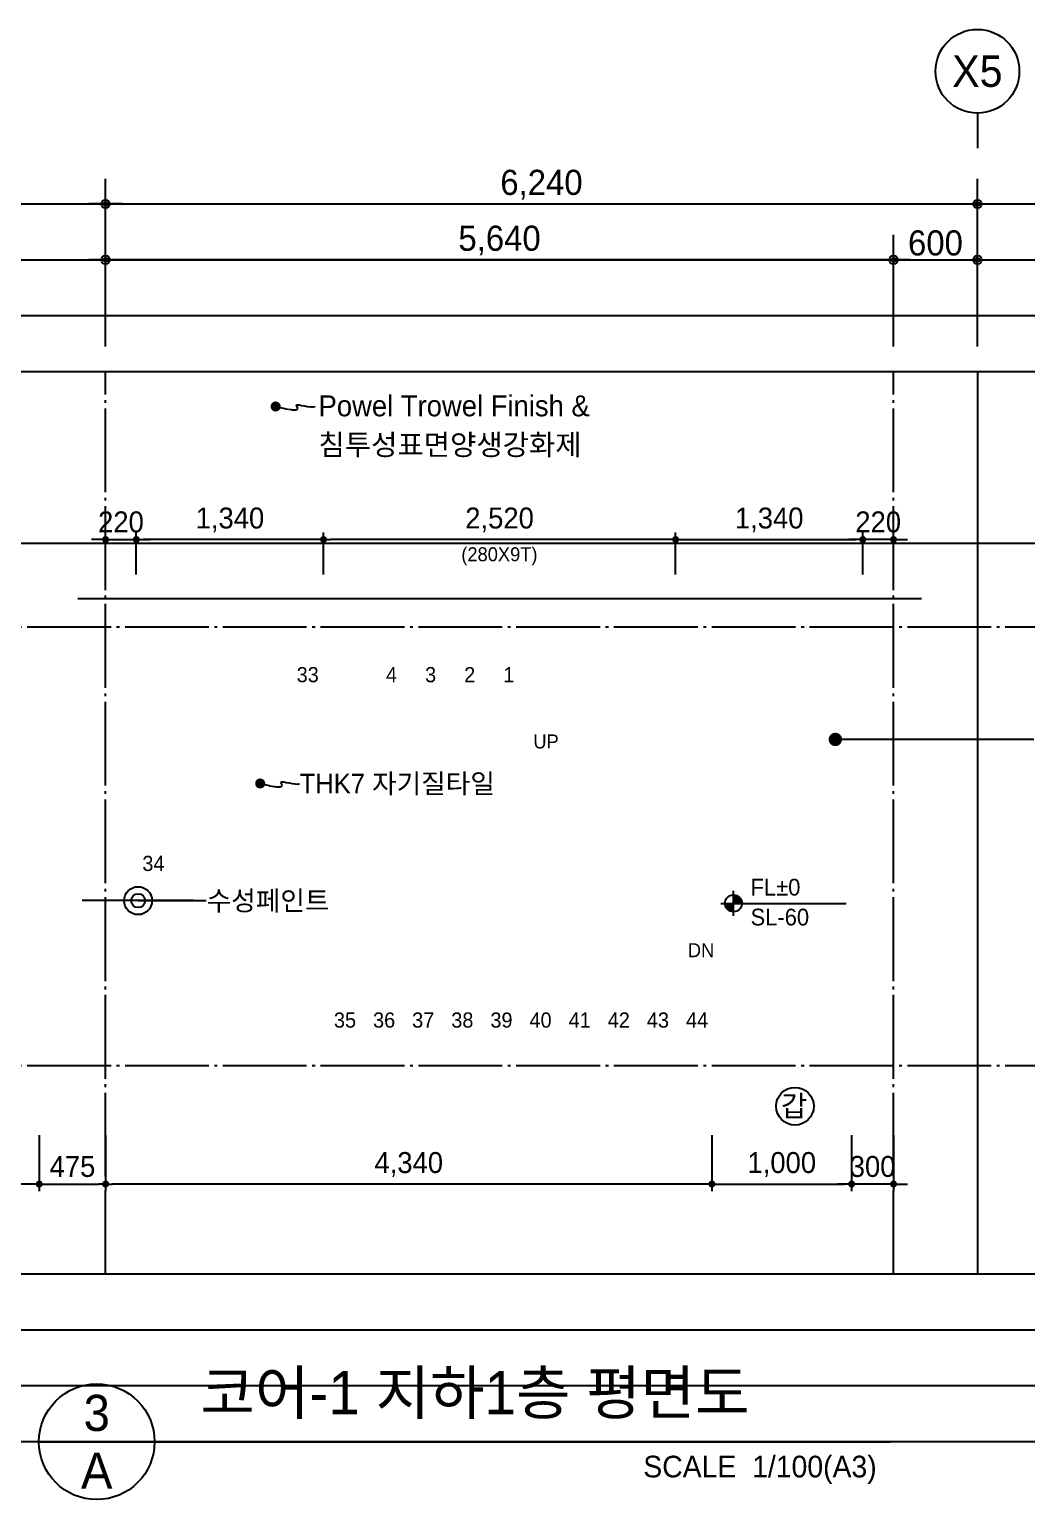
# Model space of a CAD drawing. Header units: millimetres. Extents: x 252711992 to 505989238, y 504776675 to 1009617600.
# Drawn here: x 252718370 to 252725507, y 504805853 to 504816382 of the extents above; entities that cross this region are included whole.
import ezdxf
from ezdxf.enums import TextEntityAlignment as Align
from ezdxf.xclip import XClip

# ---------------------------------------------------------------- set-up
doc = ezdxf.new("R2010")
doc.units = ezdxf.units.MM
doc.header["$XCLIPFRAME"] = 0
doc.linetypes.add('CEN', pattern=[35, 30, -2, 1, -2])
for name, color, linetype in [('$ZCDB_AUDIT_GENERATED_600D18', 7, 'Continuous'), ('0KD DIM', 7, 'Continuous'), ('4A.TEC CEN', 1, 'CEN'), ('4A.TEC TEXT', 7, 'Continuous'), ('4A.TEC TEXT 1', 3, 'Continuous'), ('4A.TEC TEXT 2', 3, 'Continuous'), ('4A.TEC 벽체 1', 2, 'Continuous'), ('4A.TEC 심볼', 7, 'Continuous'), ('CEN', 1, 'CEN'), ('LEV', 7, 'Continuous'), ('TEXT', 7, 'Continuous'), ('㈜SE&C TEXT', 7, 'Continuous')]:
    doc.layers.add(name, color=color, linetype=linetype)
doc.layers.add('DEFPOINT', color=135, linetype='Continuous', plot=False)
doc.styles.add('GHS', font='malgun.ttf')
doc.styles.add('나눔고딕', font='')
doc.styles.add('돋움', font='')
doc.styles.add('돋음체', font='')
doc.styles.add('울릉도L', font='')
doc.styles.get('나눔고딕').set_extended_font_data('Dotum')
doc.styles.get('돋움').set_extended_font_data('Dotum')
doc.styles.get('돋음체').set_extended_font_data('Dotum')
doc.styles.get('울릉도L').set_extended_font_data('Dotum')
doc.dimstyles.new('DIM_600(외부치수)', dxfattribs={"dimscale": 400, "dimtxt": 3.3, "dimasz": 1, "dimexe": 2, "dimexo": 2, "dimgap": 1, "dimtad": 1, "dimdec": 0, "dimdsep": 46, "dimlunit": 6, "dimtxsty": '나눔고딕', "dimblk1": 'DIMDOT', "dimblk2": 'DIMDOT', "dimsah": 1, "dimcen": 2.5, "dimdle": 1.5, "dimclrd": 8, "dimclre": 8, "dimclrt": 3, "dimadec": 0, "dimazin": 0, "dimtfac": 1, "dimtdec": 0, "dimtix": 1, "dimtmove": 2, "dimatfit": 3, "dimldrblk": 'DIMDOT', "dimfxl": 1, "dimtvp": 1, "dimtolj": 1, "dimtzin": 0, "dimarcsym": 0})
doc.dimstyles.new('DIM_80(외부치수)', dxfattribs={"dimscale": 40, "dimtxt": 3.3, "dimasz": 1, "dimexe": 2, "dimexo": 2, "dimgap": 1, "dimtad": 1, "dimdec": 0, "dimdsep": 46, "dimlunit": 6, "dimtxsty": '돋움', "dimblk1": 'DIMDOT', "dimblk2": 'DIMDOT', "dimsah": 1, "dimcen": 2.5, "dimdle": 1.5, "dimclrd": 1, "dimclre": 7, "dimclrt": 2, "dimadec": 0, "dimazin": 0, "dimtfac": 1, "dimtdec": 0, "dimtix": 1, "dimtmove": 2, "dimatfit": 3, "dimldrblk": 'DIMDOT', "dimfxl": 1, "dimtvp": 1, "dimtolj": 1, "dimtzin": 0, "dimarcsym": 0})
doc.dimstyles.new('KD DIM 1', dxfattribs={"dimscale": 50, "dimtxt": 3, "dimasz": 1, "dimexe": 1, "dimexo": 1, "dimgap": 1, "dimtad": 1, "dimdec": 0, "dimzin": 0, "dimdsep": 46, "dimlunit": 6, "dimtxsty": '돋음체', "dimblk": 'DOT', "dimcen": 3, "dimdle": 1, "dimclrd": 256, "dimclre": 256, "dimclrt": 3, "dimazin": 0, "dimtfac": 1, "dimtdec": 0, "dimtix": 1, "dimtmove": 2, "dimatfit": 3, "dimldrblk": 'OBLIQUE', "dimfxl": 1, "dimtvp": 0.8333, "dimtolj": 1, "dimtzin": 0, "dimarcsym": 0})

# ---------------------------------------------------------------- blocks, each defined once
blk = doc.blocks.new('DIMDOT')
at = {"color": 0}
blk.add_line((-2, 0), (2, 0), dxfattribs=at)
for radius in [0.5, 0.25]:
    blk.add_circle((0, 0), radius, dxfattribs=at)
blk = doc.blocks.new('*D95')
at = {"layer": '$ZCDB_AUDIT_GENERATED_600D18', "color": 8, "lineweight": -2, "transparency": 16777216}
for p, q in [((252718915, 504814112), (252718915, 504815312)), ((252725155, 504814112), (252725155, 504815312)), ((252718975, 504815132), (252725095, 504815132))]:
    blk.add_line(p, q, dxfattribs=at)
at = {"layer": 'Defpoints', "color": 0, "transparency": 16777216}
for p in [(252725155, 504815132), (252718915, 504813932), (252725155, 504813932, 0)]:
    blk.add_point(p, dxfattribs=at)
at = {"layer": '$ZCDB_AUDIT_GENERATED_600D18', "color": 8, "lineweight": -2, "transparency": 16777216, "xscale": 60, "yscale": 60, "zscale": 60, "rotation": 180}
blk.add_blockref('DIMDOT', (252718915, 504815132), dxfattribs=at)
at = {"layer": '$ZCDB_AUDIT_GENERATED_600D18', "color": 8, "lineweight": -2, "transparency": 16777216, "xscale": 60, "yscale": 60, "zscale": 60}
blk.add_blockref('DIMDOT', (252725155, 504815132), dxfattribs=at)
at = {"layer": '$ZCDB_AUDIT_GENERATED_600D18', "color": 3, "transparency": 16777216, "insert": (252722035, 504815270), "char_height": 180, "attachment_point": 5, "style": '나눔고딕'}
blk.add_mtext('\\A1;6,240', dxfattribs=at)
blk = doc.blocks.new('*D96')
at = {"layer": '$ZCDB_AUDIT_GENERATED_600D18', "color": 8, "lineweight": -2, "transparency": 16777216}
for p, q in [((252724555, 504814112, 0), (252724555, 504814912, 0)), ((252725155, 504814112, 0), (252725155, 504814912, 0)), ((252724615, 504814732, 0), (252725095, 504814732, 0))]:
    blk.add_line(p, q, dxfattribs=at)
at = {"layer": 'Defpoints', "color": 0, "transparency": 16777216}
for p in [(252725155, 504814732, 0), (252724555, 504813932, 3428), (252725155, 504813932, 4431)]:
    blk.add_point(p, dxfattribs=at)
at = {"layer": '$ZCDB_AUDIT_GENERATED_600D18', "color": 8, "lineweight": -2, "transparency": 16777216, "xscale": 60, "yscale": 60, "zscale": 60, "rotation": 180}
blk.add_blockref('DIMDOT', (252724555, 504814732, 0), dxfattribs=at)
at = {"layer": '$ZCDB_AUDIT_GENERATED_600D18', "color": 8, "lineweight": -2, "transparency": 16777216, "xscale": 60, "yscale": 60, "zscale": 60}
blk.add_blockref('DIMDOT', (252725155, 504814732, 0), dxfattribs=at)
at = {"layer": '$ZCDB_AUDIT_GENERATED_600D18', "color": 3, "transparency": 16777216, "insert": (252724855, 504814852, 0), "char_height": 180, "attachment_point": 5, "style": '나눔고딕'}
blk.add_mtext('\\A1;600', dxfattribs=at)
blk = doc.blocks.new('ccs122')
at = {"layer": '4A.TEC 심볼'}
blk.add_line((0, 8), (0, 3), dxfattribs=at)
blk.add_circle((0, 14), 6, dxfattribs=at)
at = {"layer": '4A.TEC TEXT 2', "color": 3, "style": 'GHS'}
blk.add_attdef('NO', text='', height=4.5, dxfattribs=at).set_placement((-0.01, 14.02), align=Align.MIDDLE_CENTER)
blk = doc.blocks.new('*D97')
at = {"layer": '$ZCDB_AUDIT_GENERATED_600D18', "color": 8, "lineweight": -2, "transparency": 16777216}
for p, q in [((252718915, 504814112, 0), (252718915, 504814912, 0)), ((252724555, 504814112, 0), (252724555, 504814912, 0)), ((252724495, 504814732, 0), (252718975, 504814732, 0))]:
    blk.add_line(p, q, dxfattribs=at)
at = {"layer": 'Defpoints', "color": 0, "transparency": 16777216}
for p in [(252718915, 504814732, 0), (252718915, 504813932), (252724555, 504813932, -47000)]:
    blk.add_point(p, dxfattribs=at)
at = {"layer": '$ZCDB_AUDIT_GENERATED_600D18', "color": 8, "lineweight": -2, "transparency": 16777216, "xscale": 60, "yscale": 60, "zscale": 60, "rotation": 180}
blk.add_blockref('DIMDOT', (252718915, 504814732, 0), dxfattribs=at)
at = {"layer": '$ZCDB_AUDIT_GENERATED_600D18', "color": 8, "lineweight": -2, "transparency": 16777216, "xscale": 60, "yscale": 60, "zscale": 60}
blk.add_blockref('DIMDOT', (252724555, 504814732, 0), dxfattribs=at)
at = {"layer": '$ZCDB_AUDIT_GENERATED_600D18', "color": 3, "transparency": 16777216, "insert": (252721735, 504814870, 0), "char_height": 180, "attachment_point": 5, "style": '나눔고딕'}
blk.add_mtext('\\A1;5,640', dxfattribs=at)
blk = doc.blocks.new('dwgFD3B')
at = {"layer": '4A.TEC CEN', "color": 250, "ltscale": 500}
blk.add_line((49194.51, -103936.83, -3333.33), (358000, -103936.83, -3333.33), dxfattribs=at)
at = {"layer": '4A.TEC CEN', "color": 250, "ltscale": 500, "elevation": -3333.33}
blk.add_lwpolyline([(208807.63, -39163.16), (208807.63, -267000)], dxfattribs=at)
blk = doc.blocks.new('_Dot')
at = {"color": 0, "linetype": 'ByBlock', "lineweight": -2}
blk.add_line((-0.5, 0), (-1, 0), dxfattribs=at)
at = {"color": 0, "linetype": 'ByBlock', "const_width": 0.5}
blk.add_lwpolyline([(-0.25, 0, 1), (0.25, 0, 1)], format="xyb", close=True, dxfattribs=at)
blk = doc.blocks.new('*D547')
at = {"layer": '0KD DIM', "lineweight": -2, "transparency": 16777216}
for p, q in [((252720475, 504812479), (252720475, 504812779)), ((252722945, 504812729), (252720525, 504812729)), ((252722995, 504812479), (252722995, 504812779))]:
    blk.add_line(p, q, dxfattribs=at)
at = {"layer": 'Defpoints', "color": 0, "transparency": 16777216}
for p in [(252720475, 504812729), (252720475, 504812429, 0), (252722995, 504812429)]:
    blk.add_point(p, dxfattribs=at)
at = {"layer": '0KD DIM', "lineweight": -2, "transparency": 16777216, "xscale": 50, "yscale": 50, "zscale": 50, "rotation": 180}
blk.add_blockref('_Dot', (252720475, 504812729), dxfattribs=at)
at = {"layer": '0KD DIM', "lineweight": -2, "transparency": 16777216, "xscale": 50, "yscale": 50, "zscale": 50}
blk.add_blockref('_Dot', (252722995, 504812729), dxfattribs=at)
at = {"layer": '0KD DIM', "color": 3, "transparency": 16777216, "insert": (252721735, 504812869), "char_height": 150, "attachment_point": 5, "style": '돋음체'}
blk.add_mtext('\\A1;2,520', dxfattribs=at)
blk = doc.blocks.new('_OBLIQUE')
at = {"color": 0, "linetype": 'ByBlock'}
blk.add_line((-0.5, -0.5), (0.5, 0.5), dxfattribs=at)
blk = doc.blocks.new('*D548')
at = {"layer": '0KD DIM', "lineweight": -2, "transparency": 16777216}
for p, q in [((252722995, 504812479), (252722995, 504812779)), ((252723045, 504812729), (252724285, 504812729)), ((252724335, 504812479), (252724335, 504812779))]:
    blk.add_line(p, q, dxfattribs=at)
at = {"layer": 'Defpoints', "color": 0, "transparency": 16777216}
for p in [(252724335, 504812729), (252722995, 504812429), (252724335, 504812429)]:
    blk.add_point(p, dxfattribs=at)
at = {"layer": '0KD DIM', "lineweight": -2, "transparency": 16777216, "xscale": 50, "yscale": 50, "zscale": 50, "rotation": 180}
blk.add_blockref('_Dot', (252722995, 504812729), dxfattribs=at)
at = {"layer": '0KD DIM', "lineweight": -2, "transparency": 16777216, "xscale": 50, "yscale": 50, "zscale": 50}
blk.add_blockref('_Dot', (252724335, 504812729), dxfattribs=at)
at = {"layer": '0KD DIM', "color": 3, "transparency": 16777216, "insert": (252723665, 504812869), "char_height": 150, "attachment_point": 5, "style": '돋음체'}
blk.add_mtext('\\A1;1,340', dxfattribs=at)
blk = doc.blocks.new('*D549')
at = {"layer": '0KD DIM', "lineweight": -2, "transparency": 16777216}
for p, q in [((252719135, 504812479), (252719135, 504812779)), ((252720425, 504812729), (252719185, 504812729)), ((252720475, 504812479), (252720475, 504812779))]:
    blk.add_line(p, q, dxfattribs=at)
at = {"layer": 'Defpoints', "color": 0, "transparency": 16777216}
for p in [(252719135, 504812729), (252719135, 504812429), (252720475, 504812429)]:
    blk.add_point(p, dxfattribs=at)
at = {"layer": '0KD DIM', "lineweight": -2, "transparency": 16777216, "xscale": 50, "yscale": 50, "zscale": 50, "rotation": 180}
blk.add_blockref('_Dot', (252719135, 504812729), dxfattribs=at)
at = {"layer": '0KD DIM', "lineweight": -2, "transparency": 16777216, "xscale": 50, "yscale": 50, "zscale": 50}
blk.add_blockref('_Dot', (252720475, 504812729), dxfattribs=at)
at = {"layer": '0KD DIM', "color": 3, "transparency": 16777216, "insert": (252719805, 504812869), "char_height": 150, "attachment_point": 5, "style": '돋음체'}
blk.add_mtext('\\A1;1,340', dxfattribs=at)
blk = doc.blocks.new('*D550')
at = {"layer": '0KD DIM', "lineweight": -2, "transparency": 16777216}
for p, q in [((252724285, 504812729), (252724235, 504812729)), ((252724335, 504812479), (252724335, 504812779)), ((252724555, 504812729), (252724335, 504812729)), ((252724555, 504812479), (252724555, 504812779)), ((252724605, 504812729), (252724655, 504812729))]:
    blk.add_line(p, q, dxfattribs=at)
at = {"layer": 'Defpoints', "color": 0, "transparency": 16777216}
for p in [(252724335, 504812729), (252724335, 504812429), (252724555, 504812429)]:
    blk.add_point(p, dxfattribs=at)
at = {"layer": '0KD DIM', "lineweight": -2, "transparency": 16777216, "xscale": 50, "yscale": 50, "zscale": 50}
blk.add_blockref('_Dot', (252724335, 504812729), dxfattribs=at)
at = {"layer": '0KD DIM', "lineweight": -2, "transparency": 16777216, "xscale": 50, "yscale": 50, "zscale": 50, "rotation": 180}
blk.add_blockref('_Dot', (252724555, 504812729), dxfattribs=at)
at = {"layer": '0KD DIM', "color": 3, "transparency": 16777216, "insert": (252724445, 504812854), "char_height": 150, "attachment_point": 5, "style": '돋음체'}
blk.add_mtext('\\A1;220', dxfattribs=at)
blk = doc.blocks.new('A$C3A5201BD')
at = {"layer": 'LEV'}
h = blk.add_hatch(color=256, dxfattribs=at)
h.paths.add_polyline_path([(200, 200), (335, 200, 0.414214), (200, 335)])
h.paths.add_polyline_path([(200, 65), (200, 200), (65, 200, 0.414214)])
at = {"layer": 'LEV', "color": 7}
for p, q in [((200, 0), (200, 400)), ((0, 200), (2007, 200)), ((0, 200), (400, 200))]:
    blk.add_line(p, q, dxfattribs=at)
blk.add_circle((200, 200), 135, dxfattribs=at)
blk = doc.blocks.new('sa987w')
at = {"layer": 'CEN'}
blk.add_lwpolyline([(-193684, 4338697), (-193578, 4338673), (-193508, 4338662), (-193468, 4338661), (-193450, 4338667), (-193447, 4338679), (-193453, 4338692), (-193460, 4338704), (-193462, 4338713), (-193452, 4338716), (-193432, 4338714), (-193405, 4338709), (-193373, 4338703), (-193340, 4338697), (-193309, 4338693), (-193281, 4338692), (-193261, 4338697)], dxfattribs=at)
at = {"layer": '㈜SE&C TEXT', "color": 1, "const_width": 53.8}
blk.add_lwpolyline([(-193711, 4338697, -1), (-193657, 4338697, -1)], format="xyb", close=True, dxfattribs=at)
at = {"layer": '4A.TEC TEXT', "style": '돋움'}
for s, p in [('Powel Trowel Finish &', (-193223, 4338704)), ('침투성표면양생강화제', (-193223, 4338287))]:
    blk.add_text(s, height=225, dxfattribs=at).set_placement(p, align=Align.MIDDLE_LEFT)
blk = doc.blocks.new('A$C12ed4f0f')
at = {"layer": 'CEN'}
blk.add_lwpolyline([(36, 118), (107, 101), (153, 94), (180, 93), (192, 98), (193, 105), (189, 114), (185, 122), (184, 128), (191, 130), (204, 129), (222, 126), (243, 122), (265, 118), (286, 115), (304, 114), (318, 118)], dxfattribs=at)
at = {"layer": '㈜SE&C TEXT', "color": 1, "const_width": 35.9}
blk.add_lwpolyline([(18, 118, -1), (54, 118, -1)], format="xyb", close=True, dxfattribs=at)
at = {"layer": '4A.TEC TEXT', "style": '돋움'}
blk.add_text('THK7 자기질타일', height=140, dxfattribs=at).set_placement((318, 118), align=Align.MIDDLE_LEFT)
blk = doc.blocks.new('*D553')
at = {"layer": '0KD DIM', "lineweight": -2, "transparency": 16777216}
for p, q in [((252718915, 504808463), (252718915, 504808063)), ((252723255, 504808463), (252723255, 504808063)), ((252723205, 504808113), (252718965, 504808113))]:
    blk.add_line(p, q, dxfattribs=at)
at = {"layer": 'Defpoints', "color": 0, "transparency": 16777216}
for p in [(252718915, 504808513, 0), (252723255, 504808513), (252718915, 504808113)]:
    blk.add_point(p, dxfattribs=at)
at = {"layer": '0KD DIM', "lineweight": -2, "transparency": 16777216, "xscale": 50, "yscale": 50, "zscale": 50, "rotation": 180}
blk.add_blockref('_Dot', (252718915, 504808113), dxfattribs=at)
at = {"layer": '0KD DIM', "lineweight": -2, "transparency": 16777216, "xscale": 50, "yscale": 50, "zscale": 50}
blk.add_blockref('_Dot', (252723255, 504808113), dxfattribs=at)
at = {"layer": '0KD DIM', "color": 3, "transparency": 16777216, "insert": (252721085, 504808253), "char_height": 150, "attachment_point": 5, "style": '돋음체'}
blk.add_mtext('\\A1;4,340', dxfattribs=at)
blk = doc.blocks.new('*D554')
at = {"layer": '0KD DIM', "lineweight": -2, "transparency": 16777216}
for p, q in [((252723255, 504808463), (252723255, 504808063)), ((252724255, 504808463), (252724255, 504808063)), ((252723305, 504808113), (252724205, 504808113))]:
    blk.add_line(p, q, dxfattribs=at)
at = {"layer": 'Defpoints', "color": 0, "transparency": 16777216}
for p in [(252723255, 504808513), (252724255, 504808513), (252724255, 504808113)]:
    blk.add_point(p, dxfattribs=at)
at = {"layer": '0KD DIM', "lineweight": -2, "transparency": 16777216, "xscale": 50, "yscale": 50, "zscale": 50, "rotation": 180}
blk.add_blockref('_Dot', (252723255, 504808113), dxfattribs=at)
at = {"layer": '0KD DIM', "lineweight": -2, "transparency": 16777216, "xscale": 50, "yscale": 50, "zscale": 50}
blk.add_blockref('_Dot', (252724255, 504808113), dxfattribs=at)
at = {"layer": '0KD DIM', "color": 3, "transparency": 16777216, "insert": (252723755, 504808253), "char_height": 150, "attachment_point": 5, "style": '돋음체'}
blk.add_mtext('\\A1;1,000', dxfattribs=at)
blk = doc.blocks.new('*D555')
at = {"layer": '0KD DIM', "lineweight": -2, "transparency": 16777216}
for p, q in [((252724255, 504808463), (252724255, 504808063)), ((252724555, 504808463), (252724555, 504808063)), ((252724205, 504808113), (252724155, 504808113)), ((252724555, 504808113), (252724255, 504808113)), ((252724605, 504808113), (252724655, 504808113))]:
    blk.add_line(p, q, dxfattribs=at)
at = {"layer": 'Defpoints', "color": 0, "transparency": 16777216}
for p in [(252724255, 504808513), (252724555, 504808513), (252724255, 504808113)]:
    blk.add_point(p, dxfattribs=at)
at = {"layer": '0KD DIM', "lineweight": -2, "transparency": 16777216, "xscale": 50, "yscale": 50, "zscale": 50}
blk.add_blockref('_Dot', (252724255, 504808113), dxfattribs=at)
at = {"layer": '0KD DIM', "lineweight": -2, "transparency": 16777216, "xscale": 50, "yscale": 50, "zscale": 50, "rotation": 180}
blk.add_blockref('_Dot', (252724555, 504808113), dxfattribs=at)
at = {"layer": '0KD DIM', "color": 3, "transparency": 16777216, "insert": (252724405, 504808238), "char_height": 150, "attachment_point": 5, "style": '돋음체'}
blk.add_mtext('\\A1;300', dxfattribs=at)
blk = doc.blocks.new('*D551')
at = {"layer": '0KD DIM', "lineweight": -2, "transparency": 16777216}
for p, q in [((252718440, 504808463), (252718440, 504808063)), ((252718915, 504808463), (252718915, 504808063)), ((252718490, 504808113), (252718865, 504808113))]:
    blk.add_line(p, q, dxfattribs=at)
at = {"layer": 'Defpoints', "color": 0, "transparency": 16777216}
for p in [(252718440, 504808513, 0), (252718915, 504808513, 0), (252718915, 504808113)]:
    blk.add_point(p, dxfattribs=at)
at = {"layer": '0KD DIM', "lineweight": -2, "transparency": 16777216, "xscale": 50, "yscale": 50, "zscale": 50, "rotation": 180}
blk.add_blockref('_Dot', (252718440, 504808113), dxfattribs=at)
at = {"layer": '0KD DIM', "lineweight": -2, "transparency": 16777216, "xscale": 50, "yscale": 50, "zscale": 50}
blk.add_blockref('_Dot', (252718915, 504808113), dxfattribs=at)
at = {"layer": '0KD DIM', "color": 3, "transparency": 16777216, "insert": (252718678, 504808238), "char_height": 150, "attachment_point": 5, "style": '돋음체'}
blk.add_mtext('\\A1;475', dxfattribs=at)
blk = doc.blocks.new('*D552')
at = {"layer": '0KD DIM', "lineweight": -2, "transparency": 16777216}
for p, q in [((252717740, 504808463), (252717740, 504808063)), ((252718440, 504808463), (252718440, 504808063)), ((252718390, 504808113), (252717790, 504808113))]:
    blk.add_line(p, q, dxfattribs=at)
at = {"layer": 'Defpoints', "color": 0, "transparency": 16777216}
for p in [(252717740, 504808513, 0), (252718440, 504808513, 0), (252717740, 504808113)]:
    blk.add_point(p, dxfattribs=at)
at = {"layer": '0KD DIM', "lineweight": -2, "transparency": 16777216, "xscale": 50, "yscale": 50, "zscale": 50, "rotation": 180}
blk.add_blockref('_Dot', (252717740, 504808113), dxfattribs=at)
at = {"layer": '0KD DIM', "lineweight": -2, "transparency": 16777216, "xscale": 50, "yscale": 50, "zscale": 50}
blk.add_blockref('_Dot', (252718440, 504808113), dxfattribs=at)
at = {"layer": '0KD DIM', "color": 3, "transparency": 16777216, "insert": (252718090, 504808238), "char_height": 150, "attachment_point": 5, "style": '돋음체'}
blk.add_mtext('\\A1;700', dxfattribs=at)
blk = doc.blocks.new('*D557')
at = {"layer": '0KD DIM', "lineweight": -2, "transparency": 16777216}
for p, q in [((252718865, 504812729), (252718815, 504812729)), ((252718915, 504812479), (252718915, 504812779)), ((252718915, 504812729), (252719135, 504812729)), ((252719135, 504812479), (252719135, 504812779)), ((252719185, 504812729), (252719235, 504812729))]:
    blk.add_line(p, q, dxfattribs=at)
at = {"layer": 'Defpoints', "color": 0, "transparency": 16777216}
for p in [(252719135, 504812729), (252718915, 504812429), (252719135, 504812429)]:
    blk.add_point(p, dxfattribs=at)
at = {"layer": '0KD DIM', "lineweight": -2, "transparency": 16777216, "xscale": 50, "yscale": 50, "zscale": 50}
blk.add_blockref('_Dot', (252718915, 504812729), dxfattribs=at)
at = {"layer": '0KD DIM', "lineweight": -2, "transparency": 16777216, "xscale": 50, "yscale": 50, "zscale": 50, "rotation": 180}
blk.add_blockref('_Dot', (252719135, 504812729), dxfattribs=at)
at = {"layer": '0KD DIM', "color": 3, "transparency": 16777216, "insert": (252719025, 504812854), "char_height": 150, "attachment_point": 5, "style": '돋음체'}
blk.add_mtext('\\A1;220', dxfattribs=at)
blk = doc.blocks.new('A$C3bbbb777')
at = {"layer": '4A.TEC TEXT', "style": '돋움'}
blk.add_text('수성페인트', height=140, dxfattribs=at).set_placement((491, 110), align=Align.MIDDLE_LEFT)
at = {"layer": '㈜SE&C TEXT', "color": 1}
blk.add_leader([(0, 110, 0), (488, 110)], dimstyle='DIM_80(외부치수)', override={"dimasz": 5, "dimtad": 0}, dxfattribs=at)

msp = doc.modelspace()

# ---------------------------------------------------------------- linework, layer by layer
at = {"layer": '4A.TEC CEN', "ltscale": 20}
for p, q in [((252718915.3, 504807467.16), (252718915.3, 504813932.16)), ((252724555.3, 504807467.16), (252724555.3, 504813932.16)), ((252715554.04, 504812103.18), (252727329.04, 504812103.18)), ((252715554.04, 504808963.18), (252727329.04, 504808963.18))]:
    msp.add_line(p, q, dxfattribs=at)
at = {"layer": '4A.TEC 벽체 1'}
msp.add_line((252724755.3, 504812303.18, -4999.55), (252718715.3, 504812303.18, -4999.55), dxfattribs=at)
at = {"layer": '4A.TEC 심볼'}
msp.add_line((252718437.72, 504806267.16, 3333.33), (252724531.71, 504806267.16, 3333.33), dxfattribs=at)
for centre, radius in [((252723849.31, 504808670.13), 134.66), ((252718851.72, 504806267.16, 3333.33), 414)]:
    msp.add_circle(centre, radius, dxfattribs=at)
at = {"layer": 'DEFPOINT', "elevation": 3333.33}
for points in [[(252714354.04, 504815132.16), (252728529.04, 504815132.16), (252728529.04, 504806267.16), (252714354.04, 504806267.16)], [(252714754.04, 504814732.16), (252728129.04, 504814732.16), (252728129.04, 504806667.16), (252714754.04, 504806667.16)], [(252715154.04, 504814332.16), (252727729.04, 504814332.16), (252727729.04, 504807067.16), (252715154.04, 504807067.16)], [(252715554.04, 504813932.16), (252727329.04, 504813932.16), (252727329.04, 504807467.16), (252715554.04, 504807467.16)]]:
    msp.add_lwpolyline(points, close=True, dxfattribs=at)
at = {"layer": 'TEXT'}
msp.add_line((252725559.09, 504811297.01), (252724138.6, 504811297.01), dxfattribs=at)
at = {"layer": 'TEXT', "const_width": 47.82}
msp.add_lwpolyline([(252724138.6, 504811320.92, -1), (252724138.6, 504811273.1, -1)], format="xyb", close=True, dxfattribs=at)

# ---------------------------------------------------------------- block references
ref = msp.add_blockref('dwgFD3B', (252516347.67, 504916640.01, -1666.22))
XClip(ref).set_block_clipping_path([(199206.3709577918, -109172.850899756), (210981.3709591925, -102707.850900948)])
for name, p in [('A$C12ed4f0f', (252719985.68, 504810863.66)), ('A$C3bbbb777', (252719147.79, 504810032.57))]:
    msp.add_blockref(name, p)
at = {"layer": '4A.TEC TEXT', "xscale": 0.6666666666666666, "yscale": 0.6666666666666666, "zscale": 0.6666666666666666}
msp.add_blockref('sa987w', (252849254.71, 501921216.92, 4999.55), dxfattribs=at)
at = {"layer": '4A.TEC 심볼'}
ref = msp.add_blockref('ccs122', (252725155.3, 504815382.16, 0), dxfattribs=dict(at, xscale=49.99999977496833, yscale=49.99999977496833, zscale=49.99999977496833))
ref.add_attrib('NO', 'X5', dxfattribs={"layer": '0', "color": 3, "height": 225, "style": '울릉도L'}).set_placement((252725154.99, 504816083.06, 0), align=Align.MIDDLE_CENTER)
at = {"layer": 'LEV', "xscale": 0.4469841265468151, "yscale": 0.4469841265468151, "zscale": 0.4469841265468151}
msp.add_blockref('A$C3A5201BD', (252723319.54, 504810033.96), dxfattribs=at)

# ---------------------------------------------------------------- texts
at = {"layer": '0KD DIM', "color": 3, "style": '돋음체'}
msp.add_text('(280X9T)', height=100, dxfattribs=at).set_placement((252721733.89, 504812623.27, -4999.55), align=Align.MIDDLE_CENTER)
at = {"layer": '4A.TEC TEXT', "style": '돋움'}
msp.add_text('갑', height=150, dxfattribs=at).set_placement((252723843.07, 504808672.08), align=Align.MIDDLE_CENTER)
at = {"layer": '4A.TEC TEXT 1', "style": '돋음체'}
for s, p in [('UP', (252721977.02, 504811282.67)), ('DN', (252723082.64, 504809787.67))]:
    msp.add_text(s, height=100, dxfattribs=at).set_placement(p, align=Align.MIDDLE_LEFT)
at = {"layer": '4A.TEC TEXT 2', "color": 3, "style": '나눔고딕'}
msp.add_text('코어-1 지하1층 평면도', height=310.5, dxfattribs=at).set_placement((252719594.61, 504806370.66, 3333.33), align=Align.BOTTOM_LEFT)
for s, p in [('3', (252718851.72, 504806474.16, 3333.33)), ('A', (252718851.72, 504806060.16, 3333.33))]:
    msp.add_text(s, height=258.75, dxfattribs=at).set_placement(p, align=Align.MIDDLE)
msp.add_text('SCALE  1/100(A3)', height=155.25, dxfattribs=at).set_placement((252724434.51, 504805965.52, 3333.33), align=Align.BOTTOM_RIGHT)
at = {"layer": 'LEV', "style": '돋움'}
for s, p in [('FL%%P0', (252723531.67, 504810179.27)), ('SL-60', (252723531.67, 504809965.06))]:
    msp.add_text(s, height=120, dxfattribs=at).set_placement(p)
at = {"layer": 'TEXT', "style": '나눔고딕'}
for s, height, p in [('33', 108.675, (252720440.88, 504811674.24, 4999.55)), ('4', 108.68, (252721000.88, 504811674.24, 4999.55)), ('3', 108.68, (252721280.88, 504811674.24, 4999.55)), ('2', 108.68, (252721560.88, 504811674.24, 4999.55)), ('1', 108.68, (252721840.88, 504811674.24, 4999.55)), ('34', 108.675, (252719336.45, 504810322.37)), ('35', 108.675, (252720707.6, 504809200.61)), ('36', 108.675, (252720987.6, 504809200.61)), ('37', 108.675, (252721267.6, 504809200.61)), ('38', 108.675, (252721547.6, 504809200.61)), ('39', 108.675, (252721827.6, 504809200.61)), ('40', 108.675, (252722107.6, 504809200.61)), ('41', 108.675, (252722387.6, 504809200.61)), ('42', 108.675, (252722667.6, 504809200.61)), ('43', 108.675, (252722947.6, 504809200.61)), ('44', 108.675, (252723227.6, 504809200.61))]:
    msp.add_text(s, height=height, dxfattribs=at).set_placement(p, align=Align.BOTTOM_RIGHT)

# ---------------------------------------------------------------- dimensions: what is measured, and where the dimension line sits
at = {"layer": '$ZCDB_AUDIT_GENERATED_600D18'}
for base, p1, p2, picture, middle in [((252725155.3, 504815132.16), (252718915.3, 504813932.16), (252725155.3, 504813932.16, 0), '*D95', (252722035.3, 504815269.62)), ((252725155.3, 504814732.16, 0), (252724555.3, 504813932.16, 3428.09), (252725155.3, 504813932.16, 4431.44), '*D96', (252724855.3, 504814852.28, 0))]:
    dim = msp.add_linear_dim(base=base, p1=p1, p2=p2, dimstyle='DIM_600(외부치수)', override={"dimscale": 300, "dimtxt": 0.6, "dimasz": 0.2, "dimexe": 0.6, "dimexo": 0.6, "dimgap": 0.1, "dimdec": 1, "dimblk1": 'DIMDOT', "dimblk2": 'DIMDOT', "dimdle": 0.5}, dxfattribs=at)
    dim.commit()
    dim.dimension.update_dxf_attribs({"geometry": picture, "text_midpoint": middle})
dim = msp.add_linear_dim(base=(252718915.3, 504814732.16, 0), p1=(252724555.3, 504813932.16, -47000), p2=(252718915.3, 504813932.16), angle=180, dimstyle='DIM_600(외부치수)', override={"dimscale": 300, "dimtxt": 0.6, "dimasz": 0.2, "dimexe": 0.6, "dimexo": 0.6, "dimgap": 0.1, "dimdec": 1, "dimblk1": 'DIMDOT', "dimblk2": 'DIMDOT', "dimdle": 0.5}, dxfattribs=at)
dim.commit()
dim.dimension.update_dxf_attribs({"geometry": '*D97', "text_midpoint": (252721735.3, 504814869.62, 0)})
at = {"layer": '0KD DIM'}
for base, p1, p2, angle, picture, middle in [((252719135.3, 504812729.18, -4999.55), (252718915.3, 504812429.18, -4999.55), (252719135.3, 504812429.18, -4999.55), 0, '*D557', (252719025.3, 504812854.28, -4999.55)), ((252719135.3, 504812729.18, -4999.55), (252720475.3, 504812429.18, -4999.55), (252719135.3, 504812429.18, -4999.55), 180, '*D549', (252719805.3, 504812868.73, -4999.55)), ((252720475.3, 504812729.18, -4999.55), (252722995.3, 504812429.18, -4999.55), (252720475.3, 504812429.18, -4999.55), 180, '*D547', (252721735.3, 504812868.73, -4999.55)), ((252724335.3, 504812729.18, -4999.55), (252724555.3, 504812429.18, -4999.55), (252724335.3, 504812429.18, -4999.55), 180, '*D550', (252724445.3, 504812854.28, -4999.55)), ((252717740.3, 504808113.18), (252718440.3, 504808513.18, 0), (252717740.3, 504808513.18, 0), 180, '*D552', (252718090.3, 504808238.28)), ((252718915.3, 504808113.18), (252723255.3, 504808513.18), (252718915.3, 504808513.18, 0), 180, '*D553', (252721085.3, 504808252.73)), ((252724255.3, 504808113.18), (252724555.3, 504808513.18), (252724255.3, 504808513.18), 180, '*D555', (252724405.3, 504808238.28))]:
    dim = msp.add_linear_dim(base=base, p1=p1, p2=p2, angle=angle, dimstyle='KD DIM 1', dxfattribs=at)
    dim.commit()
    dim.dimension.update_dxf_attribs({"geometry": picture, "text_midpoint": middle})
for base, p1, p2, picture, middle in [((252724335.3, 504812729.18, -4999.55), (252722995.3, 504812429.18, -4999.55), (252724335.3, 504812429.18, -4999.55), '*D548', (252723665.3, 504812868.73, -4999.55)), ((252718915.3, 504808113.18), (252718440.3, 504808513.18, 0), (252718915.3, 504808513.18, 0), '*D551', (252718677.8, 504808238.28)), ((252724255.3, 504808113.18), (252723255.3, 504808513.18), (252724255.3, 504808513.18), '*D554', (252723755.3, 504808252.73))]:
    dim = msp.add_linear_dim(base=base, p1=p1, p2=p2, dimstyle='KD DIM 1', dxfattribs=at)
    dim.commit()
    dim.dimension.update_dxf_attribs({"geometry": picture, "text_midpoint": middle})

doc.saveas('drawing.dxf')
